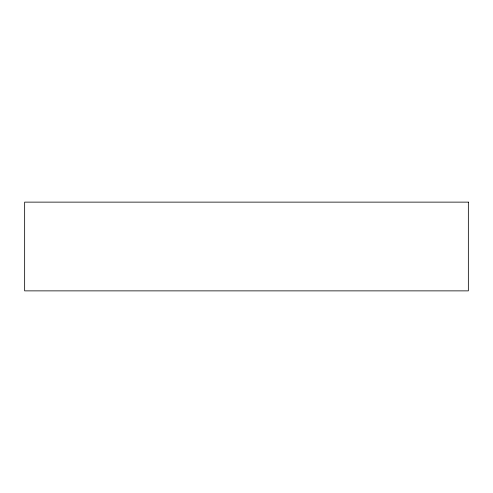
<?xml version="1.0" encoding="UTF-8"?>
<svg xmlns="http://www.w3.org/2000/svg" width="493" height="493" viewBox="0 0 493 493"><rect width="100%" height="100%" fill="white"/><g stroke="black" fill="none" stroke-linecap="round" stroke-linejoin="round"><path stroke-width="0.74" d="M468.35 202.13L24.65 202.13L24.65 290.87L468.35 290.87L468.35 202.13"/></g></svg>
